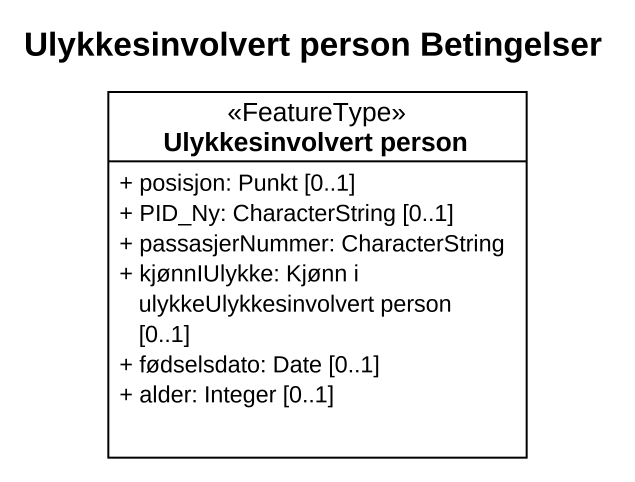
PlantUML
@startuml
title Ulykkesinvolvert person Betingelser
hide circle
hide empty members
skinparam classAttributeIconSize 0
class "Ulykkesinvolvert person" as Ulykkesinvolvert_person <<FeatureType>> {
  + posisjon: Punkt [0..1]
  + PID_Ny: CharacterString [0..1]
  + passasjerNummer: CharacterString
  + kjønnIUlykke: Kjønn i ulykkeUlykkesinvolvert person [0..1]
  + fødselsdato: Date [0..1]
  + alder: Integer [0..1]
}
@enduml
